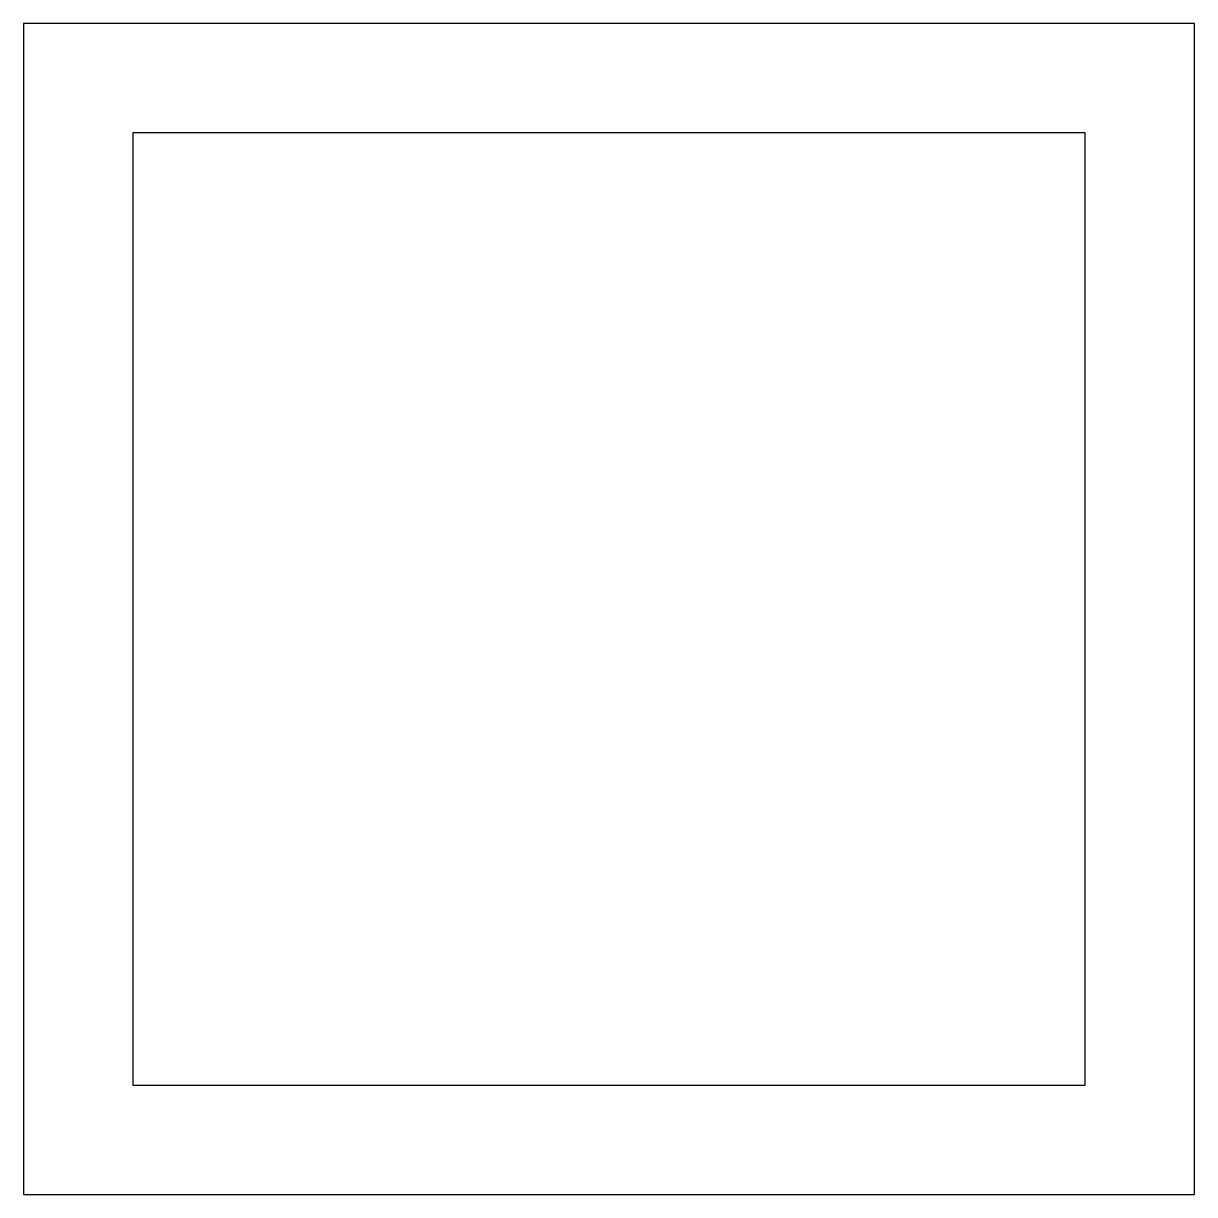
# Model space of a CAD drawing. Header units: millimetres. Extents: x -15 to 15, y -15 to 15.
import ezdxf

# ---------------------------------------------------------------- set-up
doc = ezdxf.new("R2010")
doc.units = ezdxf.units.MM
doc.layers.add('full_area_recombination_slash_interlayer', color=6, linetype='Continuous')
doc.layers.add('glass_extents', color=7, linetype='Continuous')

msp = doc.modelspace()

# ---------------------------------------------------------------- linework, layer by layer
at = {"layer": 'full_area_recombination_slash_interlayer'}
msp.add_lwpolyline([(-12.2, -12.2), (12.2, -12.2), (12.2, 12.2), (-12.2, 12.2)], close=True, dxfattribs=at)
at = {"layer": 'glass_extents'}
msp.add_lwpolyline([(-15, -15), (15, -15), (15, 15), (-15, 15)], close=True, dxfattribs=at)

doc.saveas('drawing.dxf')
